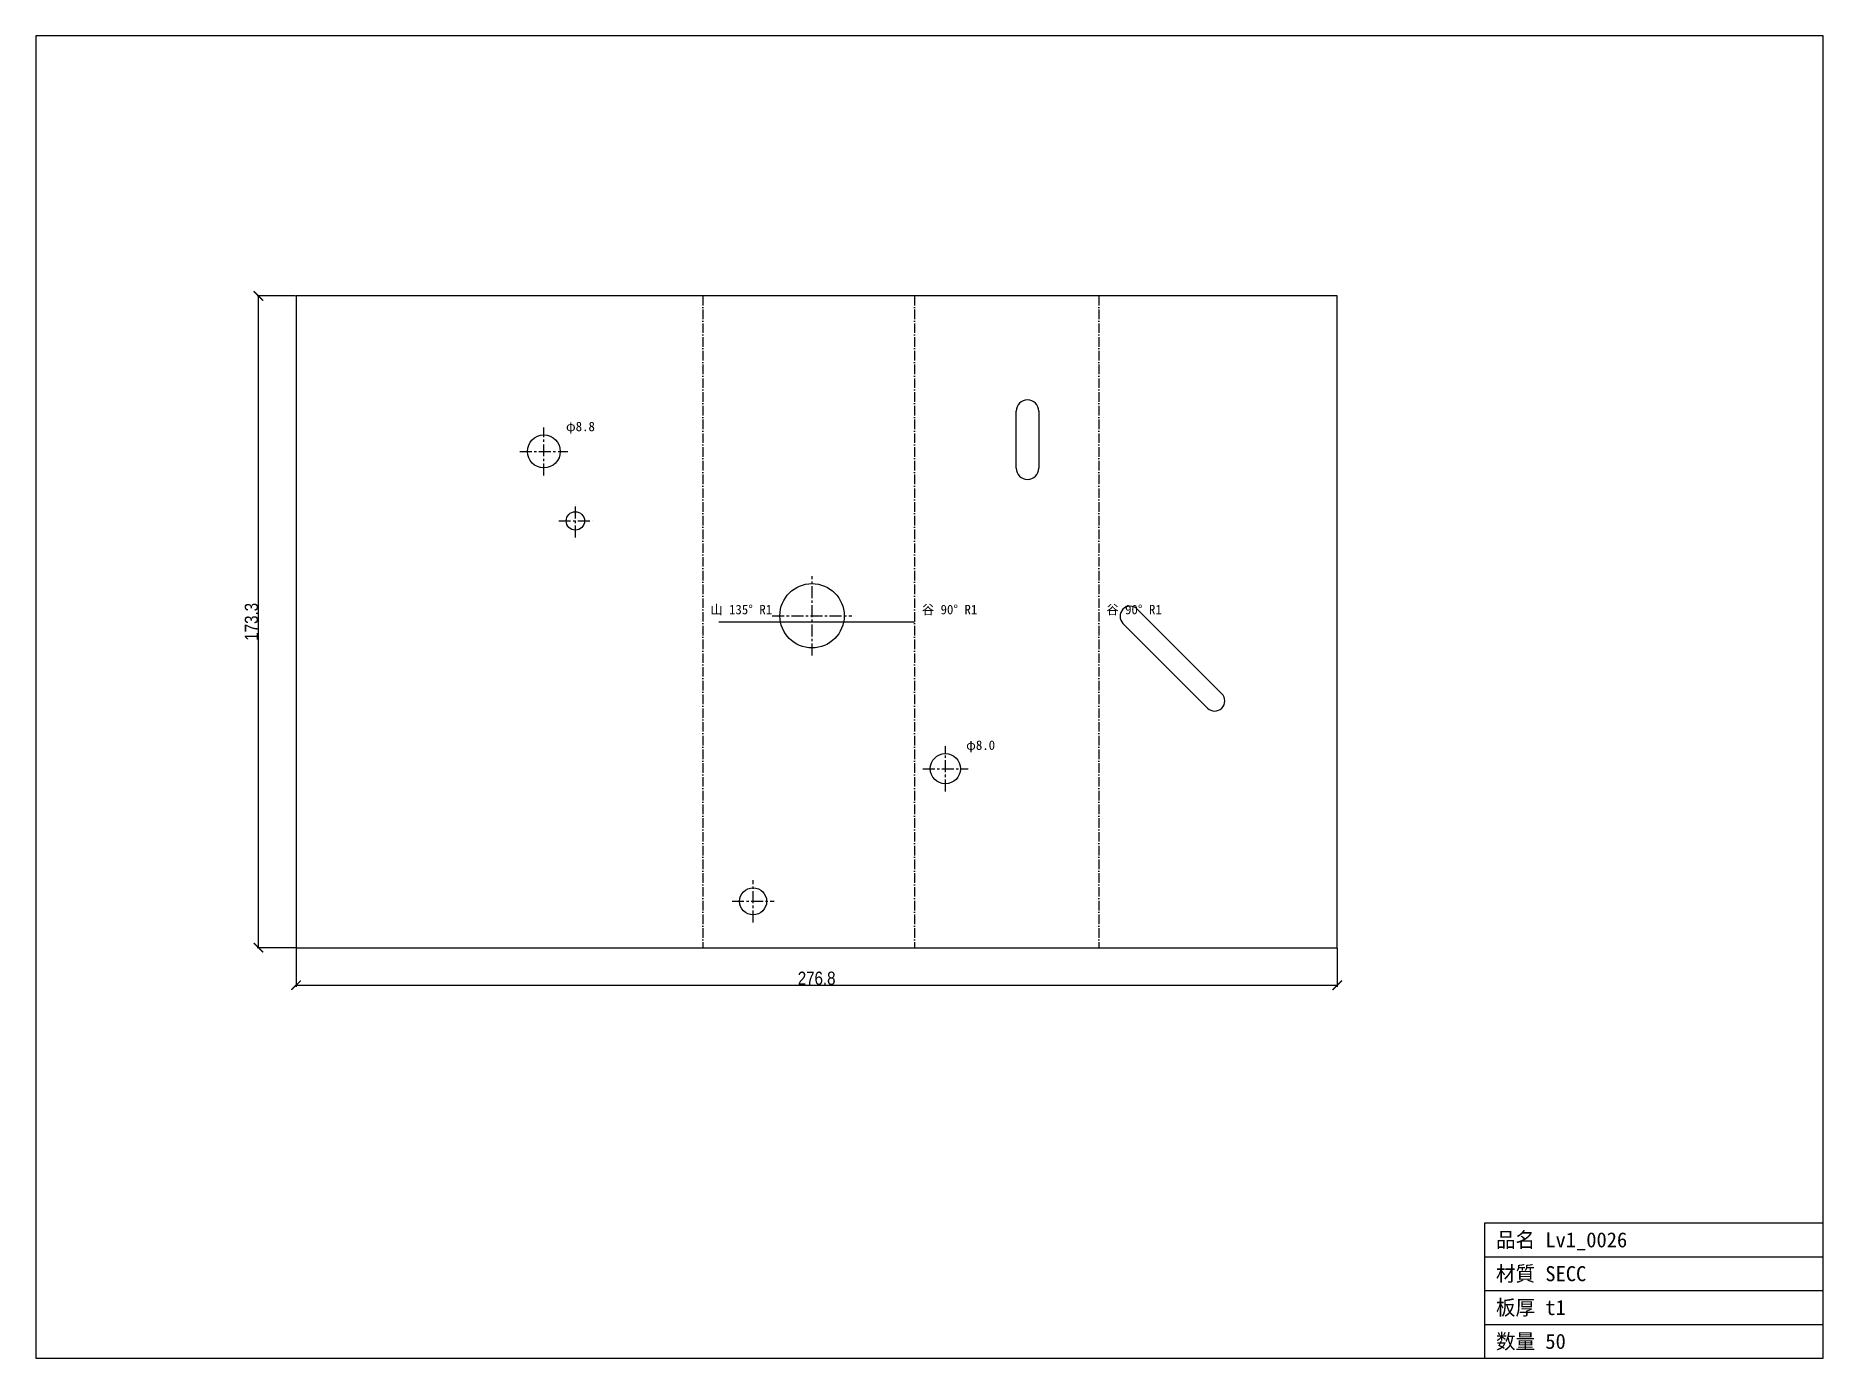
# Model space of a CAD drawing. Header units: millimetres. Extents: x -69 to 406, y -109 to 243.
import ezdxf

# ---------------------------------------------------------------- set-up
doc = ezdxf.new("R2010")
doc.units = ezdxf.units.MM
doc.linetypes.add('CENTER', pattern=[5.08, 3.175, -0.635, 0.635, -0.635])
doc.linetypes.add('DASHDOT', pattern=[3.556, 2.54, -0.508, 0, -0.508])
for name, color, linetype in [('ケガキ', 7, 'Continuous'), ('中心線', 7, 'Continuous'), ('図枠', 7, 'Continuous'), ('外形', 7, 'Continuous'), ('寸法', 7, 'Continuous'), ('文字', 7, 'Continuous'), ('曲げ線', 7, 'Continuous')]:
    doc.layers.add(name, color=color, linetype=linetype)
doc.styles.add('OpenSansCondensed-Light', font='OpenSansCondensed-Light.ttf')
doc.dimstyles.new('EZDXF', dxfattribs={"dimtxt": 0.25, "dimasz": 0.175, "dimexe": 0.375, "dimexo": 0.125, "dimgap": 0.1, "dimtad": 1, "dimlfac": 100, "dimzin": 12, "dimdsep": 46, "dimtxsty": 'OpenSansCondensed-Light', "dimblk": 'ARCHTICK', "dimcen": 2.5, "dimazin": 3, "dimtfac": 0.5, "dimtmove": 2, "dimatfit": 3})

# ---------------------------------------------------------------- blocks, each defined once
blk = doc.blocks.new('_ARCHTICK')
at = {"color": 0, "linetype": 'BYBLOCK', "const_width": 0.15}
blk.add_lwpolyline([(-0.5, -0.5), (0.5, 0.5)], dxfattribs=at)

msp = doc.modelspace()

# ---------------------------------------------------------------- linework, layer by layer
at = {"layer": 'ケガキ'}
msp.add_line((112.38, 86.67), (164.38, 86.67), dxfattribs=at)
at = {"layer": '中心線', "color": 1, "linetype": 'CENTER'}
for p, q in [((65.87, 125.59), (65.87, 138.36)), ((59.48, 131.97), (72.25, 131.97)), ((74.25, 109.06), (74.25, 117.95)), ((69.81, 113.5), (78.7, 113.5)), ((137.15, 77.71), (137.15, 98.82)), ((126.59, 88.27), (147.7, 88.27)), ((172.6, 41.57), (172.6, 53.61)), ((166.58, 47.59), (178.62, 47.59)), ((121.49, 6.74), (121.49, 17.94)), ((115.89, 12.34), (127.09, 12.34))]:
    msp.add_line(p, q, dxfattribs=at)
at = {"layer": '図枠'}
for p, q in [((405.95, 242.52), (-69.19, 242.52)), ((-69.19, 242.52), (-69.19, -109.19)), ((405.95, -109.19), (405.95, 242.52)), ((315.95, -109.19), (315.95, -73.19)), ((315.95, -73.19), (405.95, -73.19)), ((315.95, -82.19), (405.95, -82.19)), ((315.95, -91.19), (405.95, -91.19)), ((315.95, -100.19), (405.95, -100.19)), ((-69.19, -109.19), (405.95, -109.19))]:
    msp.add_line(p, q, dxfattribs=at)
at = {"layer": '外形'}
for p, q in [((0, 173.33), (0, 0)), ((276.76, 173.33), (0, 173.33)), ((276.76, 0), (276.76, 173.33)), ((191.42, 127.52), (191.42, 142.68)), ((197.41, 142.68), (197.41, 127.52)), ((242.29, 63.73), (219.81, 86.2)), ((223.61, 90.01), (246.09, 67.53)), ((0, 0), (276.76, 0))]:
    msp.add_line(p, q, dxfattribs=at)
for centre, radius in [((65.87, 131.97), 4.38), ((74.25, 113.5), 2.44), ((137.15, 88.27), 8.55), ((172.6, 47.59), 4.02), ((121.49, 12.34), 3.6)]:
    msp.add_circle(centre, radius, dxfattribs=at)
for centre, radius, start, end in [((194.41, 142.68), 3, 0, 180), ((194.41, 127.52), 3, 180, 0), ((221.71, 88.11), 2.69, 45, -135), ((244.19, 65.63), 2.69, -135, 45)]:
    msp.add_arc(centre, radius, start, end, dxfattribs=at)
at = {"layer": '曲げ線', "color": 3, "linetype": 'DASHDOT'}
for p, q in [((108.14, 173.33), (108.14, 0)), ((164.37, 173.33), (164.37, 0)), ((213.41, 173.33), (213.41, 0))]:
    msp.add_line(p, q, dxfattribs=at)

# ---------------------------------------------------------------- texts
at = {"layer": '文字'}
for s, height, p in [('φ8.8', 2.5, (71.75, 137.36)), ('山 135° R1', 2.5, (110.14, 88.67)), ('谷 90° R1', 2.5, (166.37, 88.67)), ('谷 90° R1', 2.5, (215.41, 88.67)), ('φ8.0', 2.5, (178.12, 52.61)), ('品名 Lv1_0026', 4, (318.95, -79.69)), ('材質 SECC', 4, (318.95, -88.69)), ('板厚 t1', 4, (318.95, -97.69)), ('数量 50', 4, (318.95, -106.69))]:
    msp.add_text(s, height=height, dxfattribs=at).set_placement(p)

# ---------------------------------------------------------------- dimensions: what is measured, and where the dimension line sits
at = {"layer": '寸法'}
msp.add_linear_dim(base=(-10, 0), p1=(0, 0), p2=(0, 173.33), angle=90, dimstyle='EZDXF', override={"dimtxt": 3.5, "dimasz": 2.5, "dimdec": 1, "dimlfac": 1}, dxfattribs=at).render()
msp.add_linear_dim(base=(0, -10), p1=(0, 0), p2=(276.76, 0), dimstyle='EZDXF', override={"dimtxt": 3.5, "dimasz": 2.5, "dimdec": 1, "dimlfac": 1}, dxfattribs=at).render()

doc.saveas('drawing.dxf')
